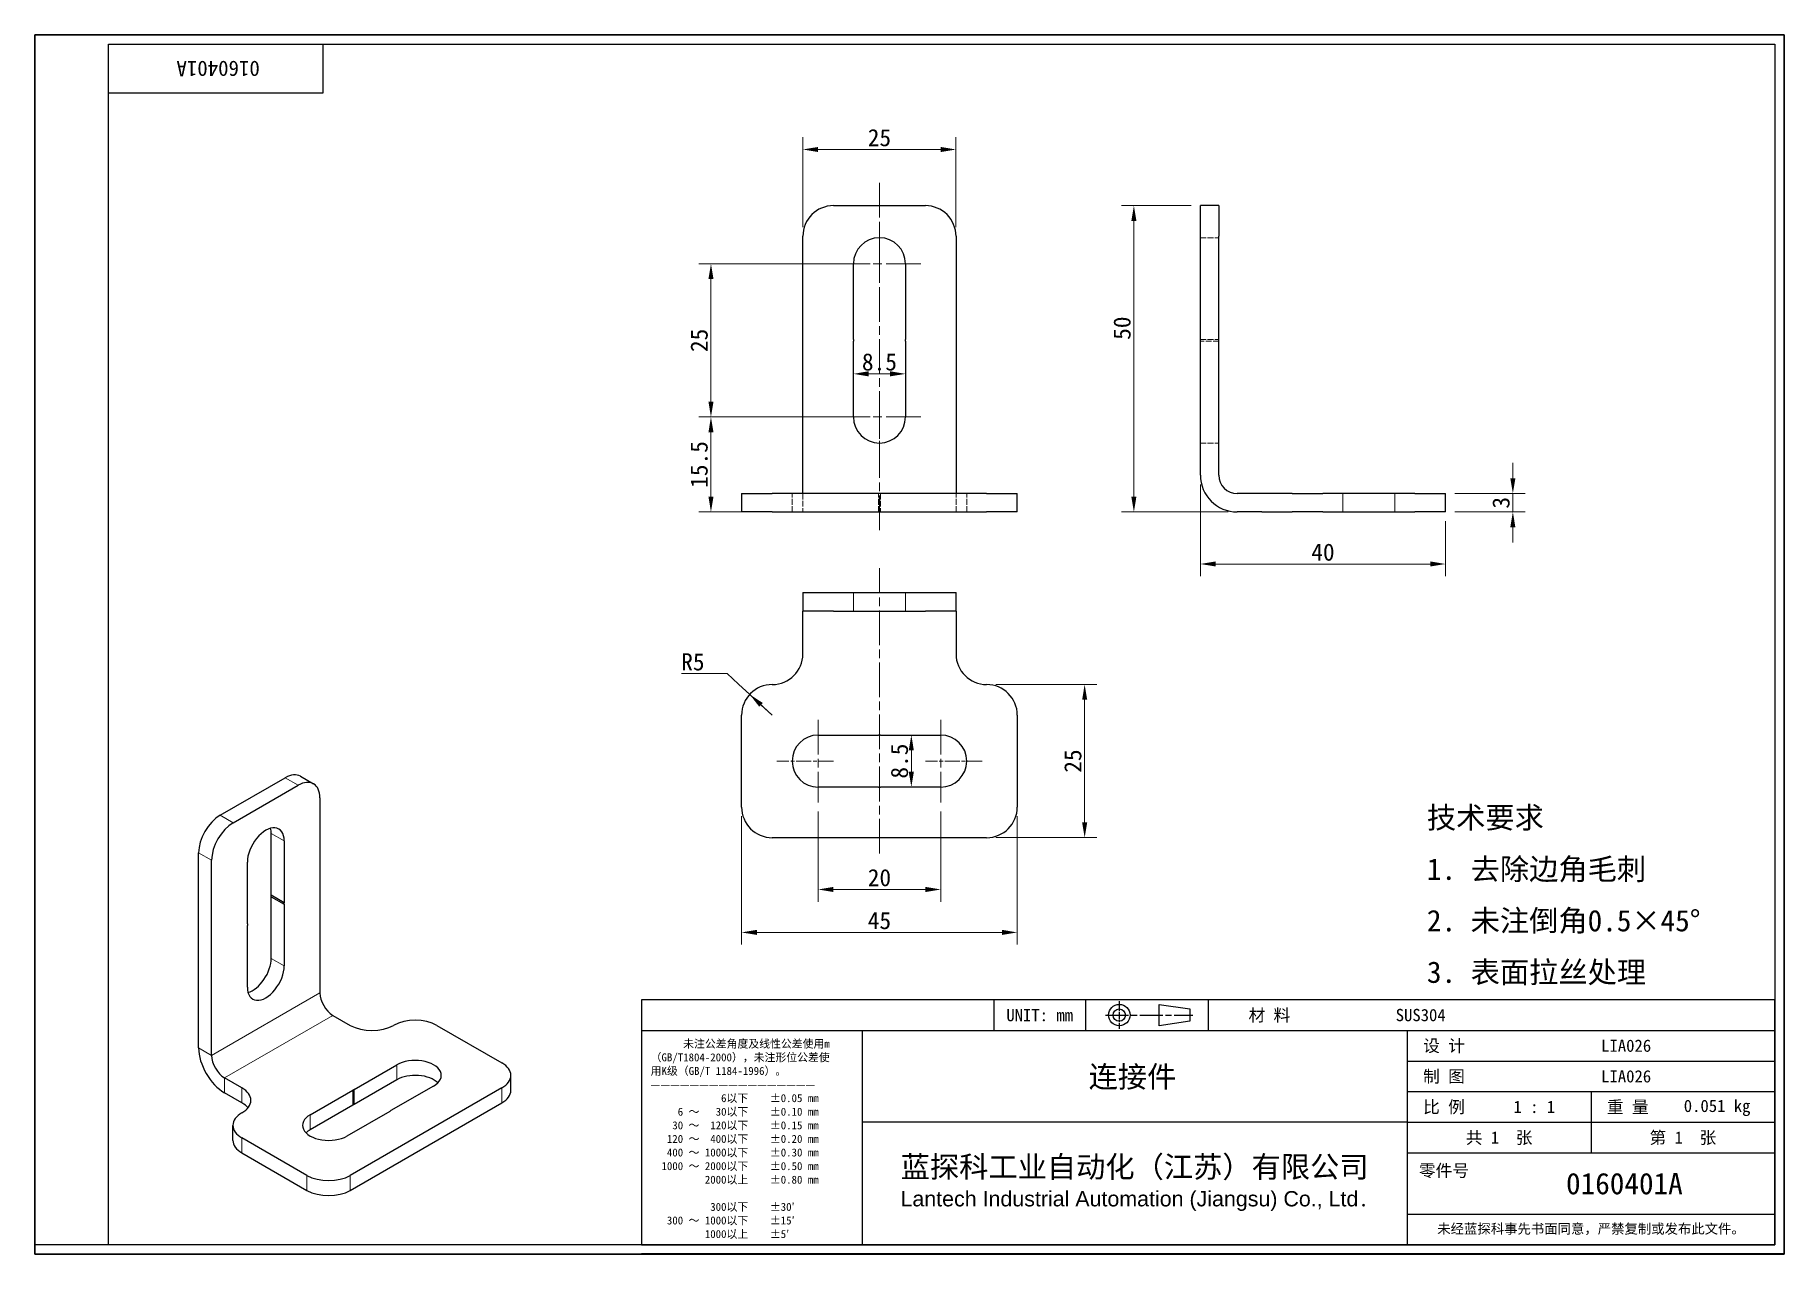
# Model space of a CAD drawing. Header units: millimetres. Extents: x 6 to 292, y 5 to 205.
import ezdxf
from ezdxf.enums import TextEntityAlignment as Align

# ---------------------------------------------------------------- set-up
doc = ezdxf.new("R2010")
doc.units = ezdxf.units.MM
doc.linetypes.add('CHAIN', pattern=[0.3543, 0.2362, -0.0295, 0.0591, -0.0295])
doc.linetypes.add('DASHED', pattern=[0.2067, 0.1654, -0.0413])
for name, color, linetype, lineweight in [('1', 7, 'Continuous', 18), ('可见 (ISO)', 7, 'Continuous', 25), ('可见窄的 (ISO)', 7, 'Continuous', 18), ('图框 (ISO)', 7, 'Continuous', 35), ('标题 (ISO)', 7, 'Continuous', 25)]:
    doc.layers.add(name, color=color, linetype=linetype, lineweight=lineweight)
for name, color, linetype, lineweight, true_color in [('中心标记 (ISO)', 1, 'CHAIN', 18, 0xff0000), ('中心线 (ISO)', 1, 'CHAIN', 18, 0xff0000), ('尺寸 (ISO)', 7, 'Continuous', 18, 0x008000), ('符号 (ISO)', 7, 'Continuous', 18, 0x008000), ('隐藏 (ISO)', 5, 'DASHED', 18, 0x0000ff)]:
    doc.layers.add(name, color=color, linetype=linetype, lineweight=lineweight, true_color=true_color)
doc.styles.add('文本样式164', font='SimSun.ttf')
doc.styles.add('文本样式165', font='SimSun.ttf')
doc.styles.add('文本样式74', font='SimSun.ttf')
doc.styles.add('最新国标', font='simfang.ttf')
doc.styles.add('注释文本 (ISO)', font='simfang.ttf')
doc.dimstyles.new('默认 (GB)', dxfattribs={"dimtxt": 2.8, "dimasz": 2.5, "dimexe": 2, "dimexo": 1.5, "dimgap": 0.5, "dimtad": 1, "dimtoh": 1, "dimdsep": 46, "dimtxsty": '最新国标', "dimcen": 0.09, "dimdle": 10, "dimclrd": 256, "dimclre": 256, "dimclrt": 256, "dimaunit": 1, "dimadec": 3, "dimazin": 2, "dimtfac": 0.535714, "dimtdec": 3, "dimtmove": 0, "dimatfit": 3, "dimfxl": 0, "dimtolj": 1, "dimlwd": -1, "dimlwe": -1, "dimarcsym": 0})

# ---------------------------------------------------------------- blocks, each defined once
blk = doc.blocks.new('图框 最新国标')
at = {"layer": '图框 (ISO)'}
for p, q in [((6, 7), (6, 204.5)), ((6, 204.5), (291.5, 204.5)), ((291.5, 204.5), (291.5, 5.5)), ((6, 7), (6, 5.5)), ((6, 7), (6, 5.5)), ((291.5, 5.5), (6, 5.5))]:
    blk.add_line(p, q, dxfattribs=at)
at = {"layer": '图框 (ISO)', "color": 7, "linetype": 'Continuous', "lineweight": 25}
for p, q in [((18, 203), (290, 203)), ((18, 7), (18, 203)), ((18, 203), (290, 203)), ((53, 203), (53, 195)), ((290, 203), (290, 7)), ((290, 203), (290, 7)), ((53, 195), (18, 195)), ((290, 7), (6, 7)), ((290, 7), (18, 7))]:
    blk.add_line(p, q, dxfattribs=at)
at = {"layer": '图框 (ISO)', "style": '文本样式74'}
blk.add_attdef('零件代号_001', (42.7, 200.25), '', height=2.5, rotation=180, dxfattribs=at)
blk = doc.blocks.new('标题栏 副本 最新国标')
at = {"layer": '标题 (ISO)'}
for p, q in [((381.98, -183.84), (196.98, -183.84)), ((196.98, -183.84), (196.98, -223.84)), ((254.48, -183.84), (254.48, -188.84)), ((269.48, -183.84), (269.48, -188.84)), ((281.48, -188.09), (281.48, -184.59)), ((281.48, -184.59), (286.48, -185.34)), ((286.48, -185.34), (286.48, -187.34)), ((289.48, -183.84), (289.48, -188.84)), ((381.98, -223.84), (381.98, -183.84)), ((383.48, -183.84), (383.48, -225.34)), ((286.48, -187.34), (281.48, -188.09)), ((196.98, -188.84), (381.98, -188.84)), ((232.98, -188.84), (232.98, -223.84)), ((321.98, -188.84), (321.98, -223.84)), ((321.98, -193.84), (381.98, -193.84)), ((321.98, -198.84), (381.98, -198.84)), ((351.98, -198.84), (351.98, -208.84)), ((321.98, -203.84), (232.98, -203.84)), ((321.98, -203.84), (381.98, -203.84)), ((321.98, -208.84), (381.98, -208.84)), ((321.98, -218.84), (381.98, -218.84)), ((196.98, -223.84), (381.98, -223.84)), ((383.48, -225.34), (196.98, -225.34))]:
    blk.add_line(p, q, dxfattribs=at)
at = {"layer": '标题 (ISO)', "linetype": 'CHAIN', "ltscale": 5.000333}
blk.add_line((274.98, -184.09), (274.98, -188.59), dxfattribs=at)
at = {"layer": '标题 (ISO)', "linetype": 'CHAIN', "ltscale": 15.834605}
blk.add_line((272.73, -186.34), (286.98, -186.34), dxfattribs=at)
at = {"layer": '标题 (ISO)'}
for radius in [1.75, 1]:
    blk.add_circle((274.98, -186.34), radius, dxfattribs=at)
at = {"layer": '1', "style": '文本样式164'}
for s, p in [('UNIT: mm', (261.98, -186.34)), ('材 料', (299.48, -186.34)), ('设 计', (327.98, -191.34)), ('制 图', (327.98, -196.34)), ('比 例', (327.98, -201.34)), ('重 量', (357.98, -201.34)), ('共 1  张', (336.98, -206.34)), ('第 1  张', (366.98, -206.34))]:
    blk.add_text(s, height=2, dxfattribs=at).set_placement(p, align=Align.MIDDLE_CENTER)
at = {"layer": '标题 (ISO)', "style": '注释文本 (ISO)'}
for s, insert, char_height, attachment_point, line_spacing_factor in [('\\fSimSun|b0|i0;{\\H1.3000;      未注公差角度及线性公差使用m\\P}\\fSimSun|b0|i0;{\\H1.3000;（GB/T1804-2000），未注形位公差使\\P}\\fSimSun|b0|i0;{\\H1.3000;用K级（GB/T 1184-1996）。\\P}\\fSimSun|b0|i0;{\\H1.3000;—————————————————\\P}\\fSimSun|b0|i0;{\\H1.3000;             6以下    ±0.05 mm\\P}\\fSimSun|b0|i0;{\\H1.3000;     6 ～   30以下    ±0.10 mm\\P}\\fSimSun|b0|i0;{\\H1.3000;    30 ～  120以下    ±0.15 mm\\P}\\fSimSun|b0|i0;{\\H1.3000;   120 ～  400以下    ±0.20 mm\\P}\\fSimSun|b0|i0;{\\H1.3000;   400 ～ 1000以下    ±0.30 mm\\P}\\fSimSun|b0|i0;{\\H1.3000;  1000 ～ 2000以下    ±0.50 mm\\P}\\fSimSun|b0|i0;{\\H1.3000;          2000以上    ±0.80 mm\\P}\\fSimSun|b0|i0;{\\H1.3000;\\P}\\fSimSun|b0|i0;{\\H1.3000;           300以下    ±30′\\P}\\fSimSun|b0|i0;{\\H1.3000;   300 ～ 1000以下    ±15′\\P}\\fSimSun|b0|i0;{\\H1.3000;          1000以上    ±5′}', (198.48, -206.63), 1.3, 4, 1.023913), ('{\\fMicrosoft YaHei|b0|i0|c134|p34;\\H1.75x;蓝探科工业自动化（江苏）有限公司\\P\\fArial|b0|i0|c0|p34;\\H0.71429x;Lantech Industrial Automation (Jiangsu) Co., Ltd\\fFangSong|b0|i0|c134|p49;.\\H1.15195x; }', (277.48, -213.84), 2, 5, 0.978695)]:
    blk.add_mtext(s, dxfattribs=dict(at, insert=insert, char_height=char_height, attachment_point=attachment_point, line_spacing_factor=line_spacing_factor))
at = {"layer": '标题 (ISO)', "attachment_point": 5, "style": '注释文本 (ISO)'}
for s, insert, char_height in [('\\fFangSong|b0|i0;零件号', (327.98, -211.84), 2), ('\\fSimSun|b0|i0;{\\H1.6000;未经蓝探科事先书面同意，严禁复制或发布此文件。}', (351.98, -221.34), 1.6)]:
    blk.add_mtext(s, dxfattribs=dict(at, insert=insert, char_height=char_height))
at = {"layer": '标题 (ISO)'}
for tag, p, height, style in [('材料_001', (320.09, -187.33), 2, '注释文本 (ISO)'), ('设计人_001', (353.63, -192.33), 2, '注释文本 (ISO)'), ('库存编号_001', (269.97, -198.15), 3.5, '文本样式165'), ('设计人_001', (353.63, -197.33), 2, '注释文本 (ISO)'), ('视图比例_001', (339.32, -202.33), 2, '注释文本 (ISO)'), ('质量\\P3;_001', (367.12, -202.16), 2, '注释文本 (ISO)'), ('零件代号_001', (347.9, -215.59), 3.5, '文本样式165')]:
    blk.add_attdef(tag, p, '', height=height, dxfattribs=dict(at, style=style))
blk = doc.blocks.new('*D5')
at = {"layer": 'Defpoints', "color": 0, "transparency": 16777216}
for p in [(156.34, 185.81), (131.34, 171.64), (156.34, 171.64)]:
    blk.add_point(p, dxfattribs=at)
at = {"layer": '尺寸 (ISO)', "color": 116, "true_color": 0x00803f, "transparency": 16777216}
for p, q in [((131.34, 173.14), (131.34, 187.81)), ((133.84, 185.81), (153.84, 185.81)), ((156.34, 173.14), (156.34, 187.81))]:
    blk.add_line(p, q, dxfattribs=at)
for points in [[(133.84, 186.22), (133.84, 185.39), (131.34, 185.81)], [(153.84, 186.22), (153.84, 185.39), (156.34, 185.81)]]:
    blk.add_solid(points, dxfattribs=at)
at = {"layer": '尺寸 (ISO)', "transparency": 16777216, "insert": (143.84, 187.72), "char_height": 2.8, "attachment_point": 5, "style": '最新国标'}
blk.add_mtext('\\A1;25', dxfattribs=at)
blk = doc.blocks.new('*D6')
at = {"layer": 'Defpoints', "color": 0, "transparency": 16777216}
for p in [(116.34, 142.14), (137.09, 142.14), (126.34, 126.64)]:
    blk.add_point(p, dxfattribs=at)
at = {"layer": '尺寸 (ISO)', "color": 116, "true_color": 0x00803f, "transparency": 16777216}
for p, q in [((135.59, 142.14), (114.34, 142.14)), ((116.34, 129.14), (116.34, 139.64)), ((124.84, 126.64), (114.34, 126.64))]:
    blk.add_line(p, q, dxfattribs=at)
for points in [[(115.93, 139.64), (116.76, 139.64), (116.34, 142.14)], [(115.93, 129.14), (116.76, 129.14), (116.34, 126.64)]]:
    blk.add_solid(points, dxfattribs=at)
at = {"layer": '尺寸 (ISO)', "transparency": 16777216, "insert": (114.42, 134.39), "char_height": 2.8, "attachment_point": 5, "rotation": 90, "style": '最新国标'}
blk.add_mtext('\\A1;15.5', dxfattribs=at)
blk = doc.blocks.new('*D7')
at = {"layer": 'Defpoints', "color": 0, "transparency": 16777216}
for p in [(116.34, 167.14), (143.84, 167.14), (143.84, 142.14)]:
    blk.add_point(p, dxfattribs=at)
at = {"layer": '尺寸 (ISO)', "color": 116, "true_color": 0x00803f, "transparency": 16777216}
for p, q in [((142.34, 167.14), (114.34, 167.14)), ((116.34, 144.64), (116.34, 164.64)), ((142.34, 142.14), (114.34, 142.14))]:
    blk.add_line(p, q, dxfattribs=at)
for points in [[(115.93, 164.64), (116.76, 164.64), (116.34, 167.14)], [(115.93, 144.64), (116.76, 144.64), (116.34, 142.14)]]:
    blk.add_solid(points, dxfattribs=at)
at = {"layer": '尺寸 (ISO)', "transparency": 16777216, "insert": (114.43, 154.64), "char_height": 2.8, "attachment_point": 5, "rotation": 90, "style": '最新国标'}
blk.add_mtext('\\A1;25', dxfattribs=at)
blk = doc.blocks.new('*D8')
at = {"layer": 'Defpoints', "color": 0, "transparency": 16777216}
for p in [(139.59, 149.18), (148.09, 149.18), (148.09, 149.18)]:
    blk.add_point(p, dxfattribs=at)
at = {"layer": '尺寸 (ISO)', "color": 116, "true_color": 0x00803f, "transparency": 16777216}
blk.add_line((142.09, 149.18), (145.59, 149.18), dxfattribs=at)
for points in [[(142.09, 149.6), (142.09, 148.77), (139.59, 149.18)], [(145.59, 149.6), (145.59, 148.77), (148.09, 149.18)]]:
    blk.add_solid(points, dxfattribs=at)
at = {"layer": '尺寸 (ISO)', "transparency": 16777216, "insert": (143.84, 151.11), "char_height": 2.8, "attachment_point": 5, "style": '最新国标'}
blk.add_mtext('\\A1;8.5', dxfattribs=at)
blk = doc.blocks.new('*D9')
at = {"layer": 'Defpoints', "color": 0, "transparency": 16777216}
for p in [(196.24, 176.64), (185.38, 126.64), (202.24, 126.64)]:
    blk.add_point(p, dxfattribs=at)
at = {"layer": '尺寸 (ISO)', "color": 116, "true_color": 0x00803f, "transparency": 16777216}
for p, q in [((194.74, 176.64), (183.38, 176.64)), ((185.38, 174.14), (185.38, 129.14)), ((200.74, 126.64), (183.38, 126.64))]:
    blk.add_line(p, q, dxfattribs=at)
for points in [[(184.96, 174.14), (185.79, 174.14), (185.38, 176.64)], [(184.96, 129.14), (185.79, 129.14), (185.38, 126.64)]]:
    blk.add_solid(points, dxfattribs=at)
at = {"layer": '尺寸 (ISO)', "transparency": 16777216, "insert": (183.46, 156.64), "char_height": 2.8, "attachment_point": 5, "rotation": 90, "style": '最新国标'}
blk.add_mtext('\\A1;50', dxfattribs=at)
blk = doc.blocks.new('*D10')
at = {"layer": 'Defpoints', "color": 0, "transparency": 16777216}
for p in [(196.24, 132.64), (236.24, 126.64), (236.24, 118.14)]:
    blk.add_point(p, dxfattribs=at)
at = {"layer": '尺寸 (ISO)', "color": 116, "true_color": 0x00803f, "transparency": 16777216}
for p, q in [((196.24, 131.14), (196.24, 116.14)), ((236.24, 125.14), (236.24, 116.14)), ((198.74, 118.14), (233.74, 118.14))]:
    blk.add_line(p, q, dxfattribs=at)
for points in [[(198.74, 118.56), (198.74, 117.73), (196.24, 118.14)], [(233.74, 118.56), (233.74, 117.73), (236.24, 118.14)]]:
    blk.add_solid(points, dxfattribs=at)
at = {"layer": '尺寸 (ISO)', "transparency": 16777216, "insert": (216.24, 120.06), "char_height": 2.8, "attachment_point": 5, "style": '最新国标'}
blk.add_mtext('\\A1;40', dxfattribs=at)
blk = doc.blocks.new('*D11')
at = {"layer": 'Defpoints', "color": 0, "transparency": 16777216}
for p in [(236.24, 129.64), (236.24, 126.64), (247.24, 126.64)]:
    blk.add_point(p, dxfattribs=at)
at = {"layer": '尺寸 (ISO)', "color": 116, "true_color": 0x00803f, "transparency": 16777216}
for p, q in [((247.24, 132.14), (247.24, 134.64)), ((237.74, 129.64), (249.24, 129.64)), ((247.24, 129.64), (247.24, 126.64)), ((237.74, 126.64), (249.24, 126.64)), ((247.24, 124.14), (247.24, 121.64))]:
    blk.add_line(p, q, dxfattribs=at)
for points in [[(246.82, 132.14), (247.65, 132.14), (247.24, 129.64)], [(246.82, 124.14), (247.65, 124.14), (247.24, 126.64)]]:
    blk.add_solid(points, dxfattribs=at)
at = {"layer": '尺寸 (ISO)', "transparency": 16777216, "insert": (245.32, 128.14), "char_height": 2.8, "attachment_point": 5, "rotation": 90, "style": '最新国标'}
blk.add_mtext('\\A1;3', dxfattribs=at)
blk = doc.blocks.new('*D12')
at = {"layer": 'Defpoints', "color": 0, "transparency": 16777216}
for p in [(121.34, 78.47), (166.34, 78.47), (166.34, 58)]:
    blk.add_point(p, dxfattribs=at)
at = {"layer": '尺寸 (ISO)', "color": 116, "true_color": 0x00803f, "transparency": 16777216}
for p, q in [((121.34, 76.97), (121.34, 56)), ((166.34, 76.97), (166.34, 56)), ((123.84, 58), (163.84, 58))]:
    blk.add_line(p, q, dxfattribs=at)
for points in [[(123.84, 58.42), (123.84, 57.59), (121.34, 58)], [(163.84, 58.42), (163.84, 57.59), (166.34, 58)]]:
    blk.add_solid(points, dxfattribs=at)
at = {"layer": '尺寸 (ISO)', "transparency": 16777216, "insert": (143.84, 59.92), "char_height": 2.8, "attachment_point": 5, "style": '最新国标'}
blk.add_mtext('\\A1;45', dxfattribs=at)
blk = doc.blocks.new('*D13')
at = {"layer": 'Defpoints', "color": 0, "transparency": 16777216}
for p in [(133.84, 79.22), (153.84, 79.22), (153.84, 65.01)]:
    blk.add_point(p, dxfattribs=at)
at = {"layer": '尺寸 (ISO)', "color": 116, "true_color": 0x00803f, "transparency": 16777216}
for p, q in [((133.84, 77.72), (133.84, 63.01)), ((153.84, 77.72), (153.84, 63.01)), ((136.34, 65.01), (151.34, 65.01))]:
    blk.add_line(p, q, dxfattribs=at)
for points in [[(136.34, 65.43), (136.34, 64.59), (133.84, 65.01)], [(151.34, 65.43), (151.34, 64.59), (153.84, 65.01)]]:
    blk.add_solid(points, dxfattribs=at)
at = {"layer": '尺寸 (ISO)', "transparency": 16777216, "insert": (143.84, 66.92), "char_height": 2.8, "attachment_point": 5, "style": '最新国标'}
blk.add_mtext('\\A1;20', dxfattribs=at)
blk = doc.blocks.new('*D14')
at = {"layer": 'Defpoints', "color": 0, "transparency": 16777216}
for p in [(148.92, 90.22), (149.05, 81.72), (149.05, 81.72)]:
    blk.add_point(p, dxfattribs=at)
at = {"layer": '尺寸 (ISO)', "color": 116, "true_color": 0x00803f, "transparency": 16777216}
blk.add_line((149.05, 87.72), (149.05, 84.22), dxfattribs=at)
for points in [[(148.63, 87.72), (149.46, 87.72), (149.05, 90.22)], [(148.63, 84.22), (149.46, 84.22), (149.05, 81.72)]]:
    blk.add_solid(points, dxfattribs=at)
at = {"layer": '尺寸 (ISO)', "transparency": 16777216, "insert": (147.12, 85.97), "char_height": 2.8, "attachment_point": 5, "rotation": 90, "style": '最新国标'}
blk.add_mtext('\\A1;8.5', dxfattribs=at)
blk = doc.blocks.new('*D15')
at = {"layer": 'Defpoints', "color": 0, "transparency": 16777216}
for p in [(161.34, 98.47), (177.34, 98.47), (161.34, 73.47)]:
    blk.add_point(p, dxfattribs=at)
at = {"layer": '尺寸 (ISO)', "color": 116, "true_color": 0x00803f, "transparency": 16777216}
for p, q in [((162.84, 98.47), (179.34, 98.47)), ((177.34, 75.97), (177.34, 95.97)), ((162.84, 73.47), (179.34, 73.47))]:
    blk.add_line(p, q, dxfattribs=at)
for points in [[(176.93, 95.97), (177.76, 95.97), (177.34, 98.47)], [(176.93, 75.97), (177.76, 75.97), (177.34, 73.47)]]:
    blk.add_solid(points, dxfattribs=at)
at = {"layer": '尺寸 (ISO)', "transparency": 16777216, "insert": (175.43, 85.97), "char_height": 2.8, "attachment_point": 5, "rotation": 90, "style": '最新国标'}
blk.add_mtext('\\A1;25', dxfattribs=at)
blk = doc.blocks.new('*D16')
at = {"layer": 'Defpoints', "color": 0, "transparency": 16777216}
for p in [(122.66, 96.85), (126.34, 93.47)]:
    blk.add_point(p, dxfattribs=at)
at = {"layer": '尺寸 (ISO)', "color": 116, "true_color": 0x00803f, "transparency": 16777216}
for p, q in [((111.53, 100.24), (118.98, 100.24)), ((118.98, 100.24), (120.82, 98.54)), ((122.66, 96.85), (120.82, 98.54)), ((126.34, 93.47), (122.66, 96.85)), ((124.5, 95.16), (126.34, 93.47))]:
    blk.add_line(p, q, dxfattribs=at)
blk.add_solid([(124.79, 95.46), (124.22, 94.85), (122.66, 96.85)], dxfattribs=at)
at = {"layer": '尺寸 (ISO)', "transparency": 16777216, "insert": (113.39, 102.15), "char_height": 2.8, "attachment_point": 5, "style": '最新国标'}
blk.add_mtext('\\A1;R5', dxfattribs=at)

msp = doc.modelspace()

# ---------------------------------------------------------------- linework, layer by layer
at = {"layer": '中心标记 (ISO)', "ltscale": 10.278568}
for p, q in [((143.845, 173.892), (143.845, 164.642)), ((143.845, 144.642), (143.845, 135.392)), ((136.345, 85.966), (127.095, 85.966)), ((160.595, 85.966), (151.345, 85.966))]:
    msp.add_line(p, q, dxfattribs=at)
at = {"layer": '中心标记 (ISO)', "ltscale": 23.990969}
for p, q in [((150.595, 167.142), (137.095, 167.142)), ((150.595, 142.142), (137.095, 142.142)), ((133.845, 92.716), (133.845, 79.216)), ((153.845, 92.716), (153.845, 79.216))]:
    msp.add_line(p, q, dxfattribs=at)
at = {"layer": '中心线 (ISO)', "ltscale": 23.990969}
for p, q in [((143.845, 123.68), (143.845, 180.369)), ((143.845, 70.893), (143.845, 117.448))]:
    msp.add_line(p, q, dxfattribs=at)
at = {"layer": '可见 (ISO)'}
for p, q in [((136.345, 176.642), (151.345, 176.642)), ((199.237, 176.642), (196.237, 176.642)), ((196.237, 171.642), (196.237, 176.642)), ((199.237, 176.642), (199.237, 171.642)), ((131.345, 132.642), (131.345, 171.642)), ((156.345, 171.642), (156.345, 132.642)), ((196.237, 132.642), (196.237, 171.642)), ((199.237, 132.642), (199.237, 171.642)), ((139.595, 154.788), (139.595, 167.142)), ((148.095, 167.142), (148.095, 154.788)), ((139.595, 142.142), (139.595, 154.496)), ((148.095, 154.496), (148.095, 142.142)), ((131.345, 129.642), (131.345, 132.642)), ((156.345, 132.642), (156.345, 129.642)), ((121.345, 129.642), (126.345, 129.642)), ((121.345, 129.642), (121.345, 126.642)), ((161.345, 129.642), (126.345, 129.642)), ((161.345, 129.642), (166.345, 129.642)), ((166.345, 126.642), (166.345, 129.642)), ((206.237, 129.642), (202.237, 129.642)), ((211.237, 129.642), (206.237, 129.642)), ((211.237, 129.642), (216.237, 129.642)), ((231.237, 129.642), (216.237, 129.642)), ((231.237, 129.642), (236.237, 129.642)), ((236.237, 126.642), (236.237, 129.642)), ((126.345, 126.642), (121.345, 126.642)), ((126.345, 126.642), (161.345, 126.642)), ((166.345, 126.642), (161.345, 126.642)), ((206.237, 126.642), (202.237, 126.642)), ((206.237, 126.642), (211.237, 126.642)), ((216.237, 126.642), (211.237, 126.642)), ((216.237, 126.642), (231.237, 126.642)), ((236.237, 126.642), (231.237, 126.642)), ((131.345, 113.466), (136.345, 113.466)), ((131.345, 113.466), (131.345, 110.466)), ((136.345, 113.466), (151.345, 113.466)), ((151.345, 113.466), (156.345, 113.466)), ((156.345, 110.466), (156.345, 113.466)), ((136.345, 110.466), (131.345, 110.466)), ((131.345, 107.466), (131.345, 110.466)), ((136.345, 110.466), (151.345, 110.466)), ((156.345, 110.466), (151.345, 110.466)), ((156.345, 110.466), (156.345, 107.466)), ((131.345, 103.466), (131.345, 107.466)), ((156.345, 107.466), (156.345, 103.466)), ((121.345, 78.466), (121.345, 93.466)), ((166.345, 93.466), (166.345, 78.466)), ((133.845, 90.216), (143.699, 90.216)), ((143.99, 90.216), (153.845, 90.216)), ((36.247, 77.119), (46.853, 83.243)), ((49.353, 83.491), (51.475, 82.266)), ((38.368, 75.895), (48.975, 82.018)), ((52.51, 79.977), (52.51, 48.134)), ((143.699, 81.716), (133.845, 81.716)), ((153.845, 81.716), (143.99, 81.716)), ((44.555, 64.072), (44.555, 74.16)), ((46.677, 72.935), (46.677, 62.848)), ((161.345, 73.466), (126.345, 73.466)), ((32.711, 39.152), (32.711, 70.996)), ((34.833, 37.927), (34.833, 69.771)), ((40.666, 59.377), (40.666, 69.465)), ((46.677, 62.848), (44.555, 64.072)), ((44.555, 53.747), (44.555, 63.834)), ((44.555, 63.834), (46.677, 62.61)), ((46.677, 62.61), (46.677, 52.522)), ((40.666, 49.052), (40.666, 59.139)), ((54.632, 44.459), (57.46, 42.826)), ((71.602, 42.826), (82.209, 36.703)), ((58.093, 32.374), (65.061, 36.397)), ((83.673, 32.212), (83.673, 34.661)), ((39.782, 32.62), (36.954, 34.253)), ((39.782, 30.171), (36.954, 31.804)), ((50.919, 28.232), (57.887, 32.255)), ((82.209, 32.62), (57.46, 18.332)), ((57.887, 32.255), (57.887, 29.805)), ((65.061, 33.947), (58.093, 29.924)), ((58.093, 29.924), (58.093, 32.374)), ((71.072, 32.926), (64.104, 28.903)), ((57.887, 29.805), (50.919, 25.782)), ((63.898, 28.784), (56.93, 24.761)), ((57.46, 15.882), (82.209, 30.171)), ((38.318, 24.047), (38.318, 26.497)), ((50.389, 18.332), (39.782, 24.455)), ((39.782, 22.006), (50.389, 15.882))]:
    msp.add_line(p, q, dxfattribs=at)
for centre, radius, start, end in [((136.345, 171.642), 5, 90, 180), ((151.345, 171.642), 5, 0, 90), ((143.845, 167.142), 4.25, 0, 180), ((143.845, 154.642), 4.253, 178.03525, 181.96475), ((143.845, 154.642), 4.253, 358.03525, 1.96475), ((143.845, 142.142), 4.25, 180, 0), ((202.237, 132.642), 6, 180, 270), ((202.237, 132.642), 3, 180, 270), ((126.345, 103.466), 5, 270, 0), ((161.345, 103.466), 5, 180, 270), ((126.345, 93.466), 5, 90, 180), ((161.345, 93.466), 5, 0, 90), ((133.845, 85.966), 4.25, 90, 270), ((143.845, 85.966), 4.253, 88.03525, 91.96475), ((153.845, 85.966), 4.25, 270, 90), ((143.845, 85.966), 4.253, 268.03525, 271.96475), ((126.345, 78.466), 5, 180, 270), ((161.345, 78.466), 5, 270, 0)]:
    msp.add_arc(centre, radius, start, end, dxfattribs=at)
for centre, major_axis, start_param, end_param in [((46.853, 79.161), (2.5, 4.33), 0, 0.7853982), ((48.975, 77.936), (2.5, 4.33), 5.4977871, 7.0685835), ((36.247, 73.037), (-2.5, -4.33), 3.9269908, 5.4977871), ((38.368, 71.812), (2.5, 4.33), 0.7853982, 2.3561945), ((43.671, 71.2), (2.125, 3.681), 5.4977871, 8.6393798), ((41.55, 72.424), (2.125, 3.681), 5.4977871, 5.760586), ((41.55, 62.218), (2.126, 3.683), 5.4634958, 5.5320785), ((43.671, 60.993), (-2.126, -3.683), 2.3219032, 2.3904858), ((43.671, 60.993), (2.126, 3.683), 2.3219032, 2.3904858), ((43.671, 50.787), (-2.125, -3.681), 5.4977871, 8.6393798), ((41.55, 52.012), (2.125, 3.681), 3.664192, 5.4977871), ((54.632, 46.909), (1.5, -2.598), 3.9269908, 5.4977871), ((60.996, 44.868), (5, 0), 3.9269908, 5.4977871), ((68.067, 40.785), (5, 0), 0.7853982, 2.3561945), ((36.954, 36.703), (-3, 5.196), 0.7853982, 2.3561945), ((36.954, 36.703), (-1.5, 2.598), 0.7853982, 2.3561945), ((68.067, 34.661), (4.25, 0), 5.4977871, 8.6393798), ((68.067, 32.212), (-4.25, 0), 3.664192, 5.4977871), ((78.673, 34.661), (5, 0), 5.4977871, 7.0685835), ((36.247, 30.579), (5, 0), 5.4977871, 7.0685835), ((60.996, 30.579), (4.253, 0), 2.3219032, 2.3904858), ((78.673, 32.212), (5, 0), 5.4977871, 6.2831853), ((36.247, 28.13), (5, 0), 0.438149, 0.7853982), ((60.996, 28.13), (-4.253, 0), 5.4634958, 5.5320785), ((60.996, 30.579), (-4.253, 0), 2.3219032, 2.3904858), ((43.318, 26.497), (-5, 0), 5.4977871, 7.0685835), ((53.925, 26.497), (-4.25, 0), 5.4977871, 8.6393798), ((53.925, 24.047), (-4.25, 0), 5.4977871, 5.760586), ((43.318, 24.047), (-5, 0), 0, 0.7853982), ((53.925, 20.373), (-5, 0), 0.7853982, 2.3561945), ((53.925, 17.923), (5, 0), 3.9269908, 5.4977871)]:
    msp.add_ellipse(centre, major_axis=major_axis, ratio=0.5773503, start_param=start_param, end_param=end_param, dxfattribs=at)
at = {"layer": '可见窄的 (ISO)'}
for p, q in [((46.853, 83.243), (48.975, 82.018)), ((38.368, 75.895), (36.247, 77.119)), ((44.555, 74.16), (46.677, 72.935)), ((32.711, 70.996), (34.833, 69.771)), ((44.555, 53.747), (46.677, 52.522)), ((34.833, 37.927), (52.51, 48.134)), ((36.954, 34.253), (54.632, 44.459)), ((32.711, 39.152), (34.833, 37.927)), ((65.061, 33.947), (65.061, 36.397)), ((36.954, 31.804), (36.954, 34.253)), ((39.782, 32.62), (39.782, 30.171)), ((82.209, 32.62), (82.209, 30.171)), ((50.919, 25.782), (50.919, 28.232)), ((39.782, 22.006), (39.782, 24.455)), ((50.389, 18.332), (50.389, 15.882)), ((57.46, 15.882), (57.46, 18.332))]:
    msp.add_line(p, q, dxfattribs=at)
at = {"layer": '隐藏 (ISO)', "ltscale": 5.71399}
for p, q in [((196.237, 171.392), (199.237, 171.392)), ((196.237, 154.788), (199.237, 154.788)), ((199.237, 154.496), (196.237, 154.496)), ((196.237, 137.892), (199.237, 137.892)), ((129.595, 126.642), (129.595, 129.642)), ((131.345, 129.642), (131.345, 126.642)), ((143.699, 126.642), (143.699, 129.642)), ((143.99, 129.642), (143.99, 126.642)), ((156.345, 126.642), (156.345, 129.642)), ((158.095, 126.642), (158.095, 129.642)), ((219.484, 129.642), (219.484, 126.642)), ((219.487, 126.642), (219.487, 129.642)), ((227.987, 126.642), (227.987, 129.642)), ((227.989, 129.642), (227.989, 126.642)), ((139.592, 110.466), (139.592, 113.466)), ((139.595, 113.466), (139.595, 110.466)), ((148.095, 113.466), (148.095, 110.466)), ((148.097, 110.466), (148.097, 113.466))]:
    msp.add_line(p, q, dxfattribs=at)

# ---------------------------------------------------------------- block references
msp.add_blockref('图框 最新国标', (0, 0)).add_auto_attribs({'零件代号_001': '0160401A'})
ref = msp.add_blockref('标题栏 副本 最新国标', (-91.983, 230.844))
ref.add_attrib('零件代号_001', '0160401A', (255.92, 15.25), dxfattribs={"layer": '标题 (ISO)', "height": 3.5, "style": '文本样式165'})
ref.add_attrib('库存编号_001', '连接件', (177.992, 32.691), dxfattribs={"layer": '标题 (ISO)', "height": 3.5, "style": '文本样式165'})
ref.add_attrib('质量\\P3;_001', '0.051 kg', (275.137, 28.683), dxfattribs={"layer": '标题 (ISO)', "height": 2, "style": '注释文本 (ISO)'})
ref.add_attrib('视图比例_001', '1 : 1', (247.337, 28.517), dxfattribs={"layer": '标题 (ISO)', "height": 2, "style": '注释文本 (ISO)'})
ref.add_attrib('设计人_001', 'LIA026', (261.651, 38.511), dxfattribs={"layer": '标题 (ISO)', "height": 2, "style": '注释文本 (ISO)'})
ref.add_attrib('设计人_001', 'LIA026', (261.651, 33.511), dxfattribs={"layer": '标题 (ISO)', "height": 2, "style": '注释文本 (ISO)'})
ref.add_attrib('材料_001', 'SUS304', (228.111, 43.511), dxfattribs={"layer": '标题 (ISO)', "height": 2, "style": '注释文本 (ISO)'})

# ---------------------------------------------------------------- texts
at = {"layer": '符号 (ISO)', "insert": (233.205, 63.935), "char_height": 3.5, "width": 52.39766, "attachment_point": 4, "line_spacing_factor": 1.441304, "style": '注释文本 (ISO)'}
msp.add_mtext('\\fFangSong|b0|i0;{\\H3.5000;技术要求\\P}\\fFangSong|b0|i0;{\\H3.5000;1. 去除边角毛刺\\P}\\fFangSong|b0|i0;{\\H3.5000;2. 未注倒角0.5×45°\\P}\\fFangSong|b0|i0;{\\H3.5000;3. 表面拉丝处理}', dxfattribs=at)

# ---------------------------------------------------------------- dimensions: what is measured, and where the dimension line sits
at = {"layer": '尺寸 (ISO)', "color": 116, "true_color": 0x00803f}
for base, p1, p2, override, picture, middle in [((156.345, 185.808), (131.345, 171.642), (156.345, 171.642), {"dimgap": 0.5, "dimtoh": 0, "dimdec": 2, "dimtol": 0, "dimlim": 0, "dimtp": 0, "dimtm": 0, "dimtdec": 3, "dimtofl": 0, "dimatfit": 1}, '*D5', (143.845, 185.808)), ((148.095, 149.184), (139.595, 149.184), (148.095, 149.184), {"dimgap": 0.5, "dimtoh": 0, "dimdec": 2, "dimse1": 1, "dimse2": 1, "dimtol": 0, "dimlim": 0, "dimtp": 0, "dimtm": 0, "dimtdec": 3, "dimtofl": 0, "dimatfit": 1}, '*D8', (143.845, 149.184)), ((236.237, 118.142), (196.237, 132.642), (236.237, 126.642), {"dimgap": 0.5, "dimtoh": 0, "dimdec": 2, "dimtol": 0, "dimlim": 0, "dimtp": 0, "dimtm": 0, "dimtdec": 3, "dimtofl": 0, "dimatfit": 1}, '*D10', (216.237, 118.142)), ((166.345, 58.002), (121.345, 78.466), (166.345, 78.466), {"dimgap": 0.5, "dimtoh": 0, "dimdec": 2, "dimtol": 0, "dimlim": 0, "dimtp": 0, "dimtm": 0, "dimtdec": 3, "dimtofl": 0, "dimatfit": 1}, '*D12', (143.845, 58.002))]:
    dim = msp.add_linear_dim(base=base, p1=p1, p2=p2, dimstyle='默认 (GB)', override=override, dxfattribs=at)
    dim.commit()
    dim.dimension.update_dxf_attribs({"geometry": picture, "text_midpoint": middle, "dimtype": 160})
for base, p1, p2, angle, override, picture, middle in [((185.376, 126.642), (196.237, 176.642), (202.237, 126.642), 90, {"dimgap": 0.5, "dimtoh": 0, "dimdec": 2, "dimtol": 0, "dimlim": 0, "dimtp": 0, "dimtm": 0, "dimtdec": 3, "dimtofl": 0, "dimatfit": 1}, '*D9', (185.376, 156.642)), ((116.345, 167.142), (143.845, 142.142), (143.845, 167.142), 90, {"dimgap": 0.5, "dimtoh": 0, "dimdec": 2, "dimtol": 0, "dimlim": 0, "dimtp": 0, "dimtm": 0, "dimtdec": 3, "dimtofl": 0, "dimatfit": 1}, '*D7', (116.345, 154.642)), ((116.345, 142.142), (126.345, 126.642), (137.095, 142.142), 270, {"dimgap": 0.5, "dimtoh": 0, "dimdec": 2, "dimtol": 0, "dimlim": 0, "dimtp": 0, "dimtm": 0, "dimtdec": 3, "dimtofl": 0, "dimatfit": 1}, '*D6', (116.345, 134.392)), ((247.237, 126.642), (236.237, 129.642), (236.237, 126.642), 90, {"dimgap": 0.5, "dimtoh": 0, "dimdec": 2, "dimtol": 0, "dimlim": 0, "dimtp": 0, "dimtm": 0, "dimtdec": 3, "dimtofl": 1, "dimatfit": 1}, '*D11', (247.237, 128.142)), ((177.345, 98.466), (161.345, 73.466), (161.345, 98.466), 90, {"dimgap": 0.5, "dimtoh": 0, "dimdec": 2, "dimtol": 0, "dimlim": 0, "dimtp": 0, "dimtm": 0, "dimtdec": 3, "dimtofl": 0, "dimatfit": 1}, '*D15', (177.345, 85.966)), ((149.048, 81.716), (148.917, 90.216), (149.048, 81.716), 90, {"dimgap": 0.5, "dimtoh": 0, "dimdec": 2, "dimse1": 1, "dimse2": 1, "dimtol": 0, "dimlim": 0, "dimtp": 0, "dimtm": 0, "dimtdec": 3, "dimtofl": 0, "dimatfit": 1}, '*D14', (149.048, 85.966)), ((153.845, 65.009), (133.845, 79.216), (153.845, 79.216), 180, {"dimgap": 0.5, "dimtoh": 0, "dimdec": 2, "dimtol": 0, "dimlim": 0, "dimtp": 0, "dimtm": 0, "dimtdec": 3, "dimtofl": 0, "dimatfit": 1}, '*D13', (143.845, 65.009))]:
    dim = msp.add_linear_dim(base=base, p1=p1, p2=p2, angle=angle, dimstyle='默认 (GB)', override=override, dxfattribs=at)
    dim.commit()
    dim.dimension.update_dxf_attribs({"geometry": picture, "text_midpoint": middle, "dimtype": 160})
dim = msp.add_radius_dim(center=(126.345, 93.466), mpoint=(122.664, 96.85), dimstyle='默认 (GB)', override={"dimgap": 0.5, "dimtih": 1, "dimdec": 2, "dimlfac": 1, "dimcen": 0, "dimtol": 0, "dimlim": 0, "dimtp": 0, "dimtm": 0, "dimtdec": 3}, dxfattribs=at)
dim.commit()
dim.dimension.update_dxf_attribs({"geometry": '*D16', "text_midpoint": (113.388, 100.235), "dimtype": 164})

doc.saveas('drawing.dxf')
